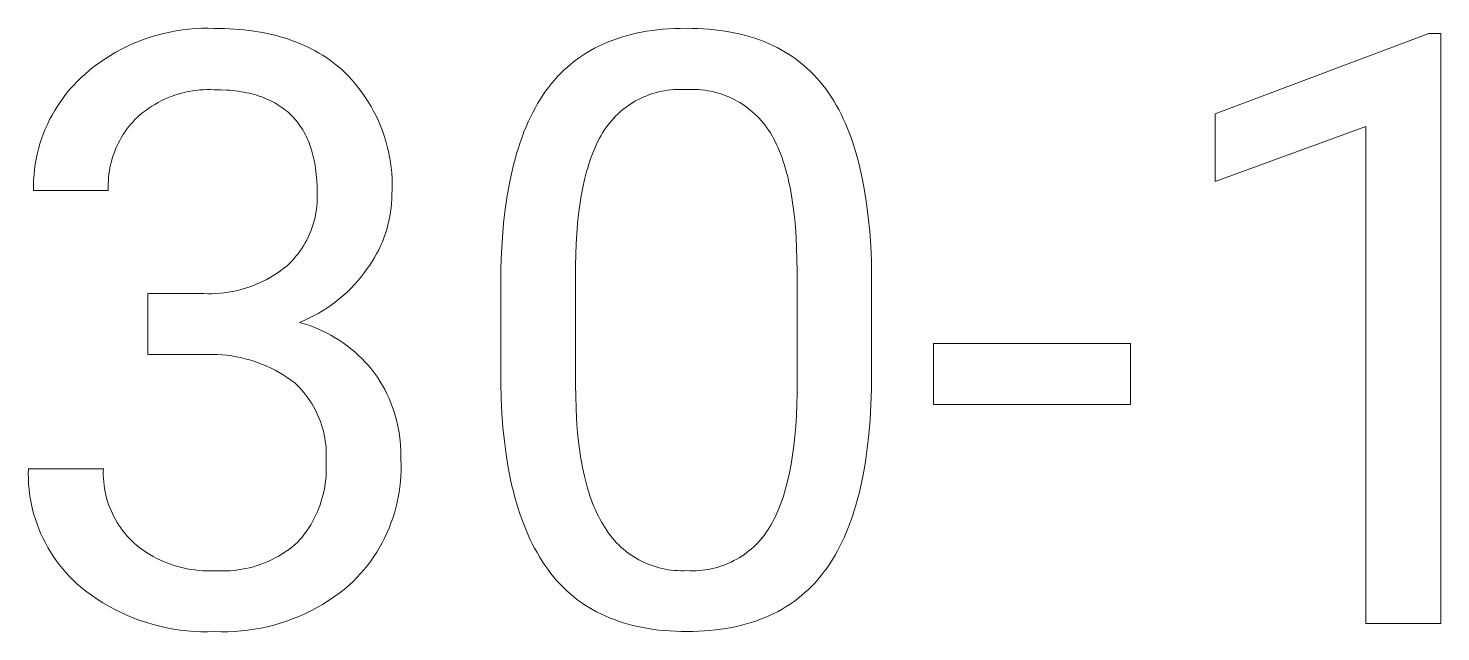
# Model space of a CAD drawing. Header units: millimetres. Extents: x 0 to 4030, y 0 to 2816.
# Drawn here: x 3104.4 to 3196.1, y 317.9 to 357.2 of the extents above; entities that cross this region are included whole.
import ezdxf

# ---------------------------------------------------------------- set-up
doc = ezdxf.new("R2010")
doc.units = ezdxf.units.MM
doc.header["$MEASUREMENT"] = 0
doc.layers.add('Domyślny', color=7, linetype='Continuous', true_color=0x000000)

msp = doc.modelspace()

# ---------------------------------------------------------------- linework, layer by layer
at = {"layer": 'Domyślny', "color": 18, "lineweight": 15, "true_color": 0x000000}
for p, q in [((3113.175, 356.835), (3113.581, 356.926)), ((3113.581, 356.926), (3113.99, 357.003)), ((3113.99, 357.003), (3114.401, 357.065)), ((3114.401, 357.065), (3114.814, 357.114)), ((3114.814, 357.114), (3115.228, 357.148)), ((3115.228, 357.148), (3115.644, 357.168)), ((3115.644, 357.168), (3116.06, 357.174)), ((3116.06, 357.174), (3116.475, 357.165)), ((3116.475, 357.165), (3117.143, 357.154)), ((3117.143, 357.154), (3117.47, 357.14)), ((3117.47, 357.14), (3117.792, 357.121)), ((3117.792, 357.121), (3118.11, 357.096)), ((3118.11, 357.096), (3118.423, 357.065)), ((3118.423, 357.065), (3118.731, 357.029)), ((3118.731, 357.029), (3119.035, 356.988)), ((3119.035, 356.988), (3119.334, 356.941)), ((3119.334, 356.941), (3119.628, 356.888)), ((3143.886, 356.844), (3144.219, 356.912)), ((3144.219, 356.912), (3144.559, 356.972)), ((3144.559, 356.972), (3144.906, 357.024)), ((3144.906, 357.024), (3145.259, 357.068)), ((3145.259, 357.068), (3145.618, 357.105)), ((3145.618, 357.105), (3145.984, 357.133)), ((3145.984, 357.133), (3146.357, 357.153)), ((3146.357, 357.153), (3146.736, 357.165)), ((3146.736, 357.165), (3147.121, 357.169)), ((3147.121, 357.169), (3147.504, 357.165)), ((3147.504, 357.165), (3147.881, 357.153)), ((3147.881, 357.153), (3148.251, 357.134)), ((3148.251, 357.134), (3148.614, 357.107)), ((3148.614, 357.107), (3148.971, 357.072)), ((3148.971, 357.072), (3149.322, 357.03)), ((3149.322, 357.03), (3149.666, 356.98)), ((3149.666, 356.98), (3150.003, 356.922)), ((3150.003, 356.922), (3150.334, 356.857)), ((3110.456, 355.814), (3110.828, 356)), ((3110.828, 356), (3111.206, 356.173)), ((3111.206, 356.173), (3111.591, 356.332)), ((3111.591, 356.332), (3111.98, 356.478)), ((3111.98, 356.478), (3112.374, 356.611)), ((3112.374, 356.611), (3112.773, 356.73)), ((3112.773, 356.73), (3113.175, 356.835)), ((3119.628, 356.888), (3119.918, 356.83)), ((3119.918, 356.83), (3120.203, 356.766)), ((3120.203, 356.766), (3120.484, 356.697)), ((3120.484, 356.697), (3120.76, 356.622)), ((3120.76, 356.622), (3121.032, 356.541)), ((3121.032, 356.541), (3121.298, 356.455)), ((3121.298, 356.455), (3121.561, 356.363)), ((3121.561, 356.363), (3121.818, 356.266)), ((3121.818, 356.266), (3122.071, 356.163)), ((3122.071, 356.163), (3122.32, 356.054)), ((3122.32, 356.054), (3122.564, 355.94)), ((3141.176, 355.872), (3141.451, 356.012)), ((3141.451, 356.012), (3141.733, 356.144)), ((3141.733, 356.144), (3142.021, 356.268)), ((3142.021, 356.268), (3142.316, 356.384)), ((3142.316, 356.384), (3142.617, 356.492)), ((3142.617, 356.492), (3142.924, 356.592)), ((3142.924, 356.592), (3143.238, 356.684)), ((3143.238, 356.684), (3143.559, 356.768)), ((3143.559, 356.768), (3143.886, 356.844)), ((3150.334, 356.857), (3150.659, 356.783)), ((3150.659, 356.783), (3150.977, 356.702)), ((3150.977, 356.702), (3151.289, 356.614)), ((3151.289, 356.614), (3151.595, 356.517)), ((3151.595, 356.517), (3151.894, 356.413)), ((3151.894, 356.413), (3152.186, 356.302)), ((3152.186, 356.302), (3152.473, 356.182)), ((3152.473, 356.182), (3152.753, 356.055)), ((3152.753, 356.055), (3153.026, 355.92)), ((3181.482, 351.613), (3195.372, 356.82)), ((3195.372, 356.82), (3196.137, 356.82)), ((3196.137, 356.82), (3196.137, 318.477)), ((3109.038, 354.947), (3109.381, 355.182)), ((3109.381, 355.182), (3109.732, 355.405)), ((3109.732, 355.405), (3110.09, 355.616)), ((3110.09, 355.616), (3110.456, 355.814)), ((3122.564, 355.94), (3122.803, 355.819)), ((3122.803, 355.819), (3123.038, 355.694)), ((3123.038, 355.694), (3123.268, 355.562)), ((3123.268, 355.562), (3123.493, 355.425)), ((3123.493, 355.425), (3123.714, 355.283)), ((3123.714, 355.283), (3123.93, 355.134)), ((3123.93, 355.134), (3124.142, 354.98)), ((3139.896, 355.052), (3140.139, 355.232)), ((3140.139, 355.232), (3140.389, 355.404)), ((3140.389, 355.404), (3140.645, 355.568)), ((3140.645, 355.568), (3140.907, 355.724)), ((3140.907, 355.724), (3141.176, 355.872)), ((3153.026, 355.92), (3153.293, 355.778)), ((3153.293, 355.778), (3153.554, 355.627)), ((3153.554, 355.627), (3153.809, 355.469)), ((3153.809, 355.469), (3154.057, 355.304)), ((3154.057, 355.304), (3154.299, 355.13)), ((3154.299, 355.13), (3154.534, 354.949)), ((3107.809, 353.943), (3108.061, 354.172)), ((3108.061, 354.172), (3108.377, 354.441)), ((3108.377, 354.441), (3108.703, 354.7)), ((3108.703, 354.7), (3109.038, 354.947)), ((3124.142, 354.98), (3124.349, 354.82)), ((3124.349, 354.82), (3124.552, 354.654)), ((3124.552, 354.654), (3124.75, 354.483)), ((3124.75, 354.483), (3124.944, 354.306)), ((3124.944, 354.306), (3125.19, 354.055)), ((3138.776, 354.033), (3138.987, 354.253)), ((3138.987, 354.253), (3139.205, 354.465)), ((3139.205, 354.465), (3139.429, 354.669)), ((3139.429, 354.669), (3139.659, 354.864)), ((3139.659, 354.864), (3139.896, 355.052)), ((3154.534, 354.949), (3154.764, 354.76)), ((3154.764, 354.76), (3154.987, 354.564)), ((3154.987, 354.564), (3155.204, 354.36)), ((3155.204, 354.36), (3155.414, 354.148)), ((3155.414, 354.148), (3155.618, 353.928)), ((3107.102, 353.206), (3107.329, 353.46)), ((3107.329, 353.46), (3107.565, 353.706)), ((3107.565, 353.706), (3107.809, 353.943)), ((3125.19, 354.055), (3125.427, 353.797)), ((3125.427, 353.797), (3125.655, 353.53)), ((3125.655, 353.53), (3125.874, 353.255)), ((3125.874, 353.255), (3126.084, 352.974)), ((3137.995, 353.075), (3138.181, 353.327)), ((3138.181, 353.327), (3138.373, 353.57)), ((3138.373, 353.57), (3138.571, 353.806)), ((3138.571, 353.806), (3138.776, 354.033)), ((3155.618, 353.928), (3155.816, 353.701)), ((3155.816, 353.701), (3156.008, 353.466)), ((3156.008, 353.466), (3156.194, 353.223)), ((3156.194, 353.223), (3156.372, 352.972)), ((3106.288, 352.116), (3106.477, 352.399)), ((3106.477, 352.399), (3106.676, 352.675)), ((3106.676, 352.675), (3106.885, 352.944)), ((3106.885, 352.944), (3107.102, 353.206)), ((3112.82, 352.342), (3112.613, 352.225)), ((3113.03, 352.452), (3112.82, 352.342)), ((3113.244, 352.554), (3113.03, 352.452)), ((3113.461, 352.65), (3113.244, 352.554)), ((3113.682, 352.738), (3113.461, 352.65)), ((3113.905, 352.818), (3113.682, 352.738)), ((3114.131, 352.89), (3113.905, 352.818)), ((3114.359, 352.955), (3114.131, 352.89)), ((3114.59, 353.012), (3114.359, 352.955)), ((3114.822, 353.061), (3114.59, 353.012)), ((3115.056, 353.102), (3114.822, 353.061)), ((3115.291, 353.135), (3115.056, 353.102)), ((3115.527, 353.16), (3115.291, 353.135)), ((3115.764, 353.177), (3115.527, 353.16)), ((3116.001, 353.186), (3115.764, 353.177)), ((3116.238, 353.186), (3116.001, 353.186)), ((3116.475, 353.179), (3116.238, 353.186)), ((3116.887, 353.172), (3116.475, 353.179)), ((3117.285, 353.153), (3116.887, 353.172)), ((3117.479, 353.138), (3117.285, 353.153)), ((3117.67, 353.12), (3117.479, 353.138)), ((3117.857, 353.099), (3117.67, 353.12)), ((3118.042, 353.074), (3117.857, 353.099)), ((3118.223, 353.046), (3118.042, 353.074)), ((3118.401, 353.015), (3118.223, 353.046)), ((3118.575, 352.981), (3118.401, 353.015)), ((3118.747, 352.944), (3118.575, 352.981)), ((3118.915, 352.903), (3118.747, 352.944)), ((3119.08, 352.859), (3118.915, 352.903)), ((3119.241, 352.811), (3119.08, 352.859)), ((3119.399, 352.761), (3119.241, 352.811)), ((3119.554, 352.707), (3119.399, 352.761)), ((3119.706, 352.649), (3119.554, 352.707)), ((3119.855, 352.589), (3119.706, 352.649)), ((3120, 352.525), (3119.855, 352.589)), ((3120.142, 352.458), (3120, 352.525)), ((3120.28, 352.388), (3120.142, 352.458)), ((3120.416, 352.314), (3120.28, 352.388)), ((3120.548, 352.237), (3120.416, 352.314)), ((3126.084, 352.974), (3126.284, 352.685)), ((3126.284, 352.685), (3126.475, 352.39)), ((3126.475, 352.39), (3126.655, 352.089)), ((3137.477, 352.271), (3137.644, 352.548)), ((3137.644, 352.548), (3137.817, 352.816)), ((3137.817, 352.816), (3137.995, 353.075)), ((3143.668, 352.342), (3143.499, 352.235)), ((3143.841, 352.444), (3143.668, 352.342)), ((3144.018, 352.539), (3143.841, 352.444)), ((3144.198, 352.628), (3144.018, 352.539)), ((3144.38, 352.711), (3144.198, 352.628)), ((3144.566, 352.787), (3144.38, 352.711)), ((3144.753, 352.858), (3144.566, 352.787)), ((3144.944, 352.922), (3144.753, 352.858)), ((3145.136, 352.979), (3144.944, 352.922)), ((3145.33, 353.03), (3145.136, 352.979)), ((3145.525, 353.074), (3145.33, 353.03)), ((3145.722, 353.111), (3145.525, 353.074)), ((3145.921, 353.142), (3145.722, 353.111)), ((3146.12, 353.166), (3145.921, 353.142)), ((3146.32, 353.183), (3146.12, 353.166)), ((3146.52, 353.193), (3146.32, 353.183)), ((3146.72, 353.196), (3146.52, 353.193)), ((3146.921, 353.193), (3146.72, 353.196)), ((3147.121, 353.183), (3146.921, 353.193)), ((3147.323, 353.193), (3147.121, 353.183)), ((3147.525, 353.197), (3147.323, 353.193)), ((3147.728, 353.193), (3147.525, 353.197)), ((3147.93, 353.183), (3147.728, 353.193)), ((3148.131, 353.166), (3147.93, 353.183)), ((3148.332, 353.142), (3148.131, 353.166)), ((3148.532, 353.111), (3148.332, 353.142)), ((3148.731, 353.074), (3148.532, 353.111)), ((3148.928, 353.029), (3148.731, 353.074)), ((3149.124, 352.979), (3148.928, 353.029)), ((3149.318, 352.921), (3149.124, 352.979)), ((3149.509, 352.857), (3149.318, 352.921)), ((3149.699, 352.786), (3149.509, 352.857)), ((3149.886, 352.709), (3149.699, 352.786)), ((3150.07, 352.626), (3149.886, 352.709)), ((3150.252, 352.537), (3150.07, 352.626)), ((3150.43, 352.441), (3150.252, 352.537)), ((3150.605, 352.339), (3150.43, 352.441)), ((3150.776, 352.232), (3150.605, 352.339)), ((3156.372, 352.972), (3156.545, 352.713)), ((3156.545, 352.713), (3156.712, 352.445)), ((3156.712, 352.445), (3156.874, 352.169)), ((3105.78, 351.23), (3105.939, 351.532)), ((3105.939, 351.532), (3106.108, 351.827)), ((3106.108, 351.827), (3106.288, 352.116)), ((3111.648, 351.537), (3111.469, 351.38)), ((3111.831, 351.688), (3111.648, 351.537)), ((3112.02, 351.832), (3111.831, 351.688)), ((3112.213, 351.97), (3112.02, 351.832)), ((3112.411, 352.1), (3112.213, 351.97)), ((3112.613, 352.225), (3112.411, 352.1)), ((3120.677, 352.157), (3120.548, 352.237)), ((3120.803, 352.074), (3120.677, 352.157)), ((3120.925, 351.987), (3120.803, 352.074)), ((3121.044, 351.897), (3120.925, 351.987)), ((3121.16, 351.804), (3121.044, 351.897)), ((3121.273, 351.707), (3121.16, 351.804)), ((3121.382, 351.608), (3121.273, 351.707)), ((3121.488, 351.505), (3121.382, 351.608)), ((3121.591, 351.398), (3121.488, 351.505)), ((3121.69, 351.288), (3121.591, 351.398)), ((3126.655, 352.089), (3126.824, 351.781)), ((3126.824, 351.781), (3126.984, 351.468)), ((3126.984, 351.468), (3127.132, 351.15)), ((3136.864, 351.08), (3137.009, 351.39)), ((3137.009, 351.39), (3137.159, 351.692)), ((3137.159, 351.692), (3137.315, 351.986)), ((3137.315, 351.986), (3137.477, 352.271)), ((3142.566, 351.478), (3142.426, 351.334)), ((3142.71, 351.617), (3142.566, 351.478)), ((3142.859, 351.752), (3142.71, 351.617)), ((3143.013, 351.881), (3142.859, 351.752)), ((3143.171, 352.004), (3143.013, 351.881)), ((3143.333, 352.123), (3143.171, 352.004)), ((3143.499, 352.235), (3143.333, 352.123)), ((3150.944, 352.119), (3150.776, 352.232)), ((3151.107, 352), (3150.944, 352.119)), ((3151.267, 351.875), (3151.107, 352)), ((3151.422, 351.746), (3151.267, 351.875)), ((3151.573, 351.611), (3151.422, 351.746)), ((3151.719, 351.471), (3151.573, 351.611)), ((3151.86, 351.326), (3151.719, 351.471)), ((3156.874, 352.169), (3157.031, 351.885)), ((3157.031, 351.885), (3157.182, 351.592)), ((3157.182, 351.592), (3157.327, 351.291)), ((3181.482, 347.211), (3181.482, 351.613)), ((3105.368, 350.297), (3105.495, 350.613)), ((3105.495, 350.613), (3105.632, 350.924)), ((3105.632, 350.924), (3105.78, 351.23)), ((3110.78, 350.586), (3110.659, 350.414)), ((3110.907, 350.754), (3110.78, 350.586)), ((3111.04, 350.918), (3110.907, 350.754)), ((3111.178, 351.077), (3111.04, 350.918)), ((3111.321, 351.231), (3111.178, 351.077)), ((3111.469, 351.38), (3111.321, 351.231)), ((3121.787, 351.176), (3121.69, 351.288)), ((3121.88, 351.059), (3121.787, 351.176)), ((3121.969, 350.94), (3121.88, 351.059)), ((3122.056, 350.817), (3121.969, 350.94)), ((3122.139, 350.691), (3122.056, 350.817)), ((3122.219, 350.561), (3122.139, 350.691)), ((3122.296, 350.429), (3122.219, 350.561)), ((3127.132, 351.15), (3127.27, 350.827)), ((3127.27, 350.827), (3127.397, 350.5)), ((3127.397, 350.5), (3127.512, 350.168)), ((3136.591, 350.433), (3136.725, 350.761)), ((3136.725, 350.761), (3136.864, 351.08)), ((3141.807, 350.547), (3141.699, 350.378)), ((3141.92, 350.713), (3141.807, 350.547)), ((3142.038, 350.875), (3141.92, 350.713)), ((3142.163, 351.032), (3142.038, 350.875)), ((3142.292, 351.185), (3142.163, 351.032)), ((3142.426, 351.334), (3142.292, 351.185)), ((3151.996, 351.177), (3151.86, 351.326)), ((3152.127, 351.022), (3151.996, 351.177)), ((3152.253, 350.864), (3152.127, 351.022)), ((3152.373, 350.701), (3152.253, 350.864)), ((3152.488, 350.535), (3152.373, 350.701)), ((3152.597, 350.364), (3152.488, 350.535)), ((3157.327, 351.291), (3157.467, 350.981)), ((3157.467, 350.981), (3157.601, 350.663)), ((3157.601, 350.663), (3157.73, 350.337)), ((3191.266, 350.794), (3181.482, 347.211)), ((3191.266, 318.477), (3191.266, 350.794)), ((3105.056, 349.325), (3105.149, 349.652)), ((3105.149, 349.652), (3105.253, 349.976)), ((3105.253, 349.976), (3105.368, 350.297)), ((3110.234, 349.687), (3110.144, 349.497)), ((3110.331, 349.874), (3110.234, 349.687)), ((3110.434, 350.058), (3110.331, 349.874)), ((3110.544, 350.238), (3110.434, 350.058)), ((3110.659, 350.414), (3110.544, 350.238)), ((3122.369, 350.293), (3122.296, 350.429)), ((3122.439, 350.154), (3122.369, 350.293)), ((3122.506, 350.011), (3122.439, 350.154)), ((3122.57, 349.865), (3122.506, 350.011)), ((3122.63, 349.716), (3122.57, 349.865)), ((3122.687, 349.564), (3122.63, 349.716)), ((3122.741, 349.408), (3122.687, 349.564)), ((3127.512, 350.168), (3127.616, 349.833)), ((3127.616, 349.833), (3127.709, 349.494)), ((3136.225, 349.4), (3136.341, 349.753)), ((3136.341, 349.753), (3136.463, 350.097)), ((3136.463, 350.097), (3136.591, 350.433)), ((3141.302, 349.631), (3141.21, 349.429)), ((3141.396, 349.826), (3141.302, 349.631)), ((3141.494, 350.016), (3141.396, 349.826)), ((3141.595, 350.2), (3141.494, 350.016)), ((3141.699, 350.378), (3141.595, 350.2)), ((3152.703, 350.185), (3152.597, 350.364)), ((3152.806, 349.999), (3152.703, 350.185)), ((3152.906, 349.807), (3152.806, 349.999)), ((3153.003, 349.608), (3152.906, 349.807)), ((3153.096, 349.403), (3153.003, 349.608)), ((3157.73, 350.337), (3157.854, 350.002)), ((3157.854, 350.002), (3157.971, 349.659)), ((3157.971, 349.659), (3158.084, 349.308)), ((3104.846, 348.326), (3104.905, 348.661)), ((3104.905, 348.661), (3104.974, 348.994)), ((3104.974, 348.994), (3105.056, 349.325)), ((3109.848, 348.709), (3109.791, 348.507)), ((3109.912, 348.91), (3109.848, 348.709)), ((3109.983, 349.108), (3109.912, 348.91)), ((3110.06, 349.304), (3109.983, 349.108)), ((3110.144, 349.497), (3110.06, 349.304)), ((3122.792, 349.249), (3122.741, 349.408)), ((3122.839, 349.087), (3122.792, 349.249)), ((3122.883, 348.921), (3122.839, 349.087)), ((3122.924, 348.752), (3122.883, 348.921)), ((3122.961, 348.58), (3122.924, 348.752)), ((3127.709, 349.494), (3127.79, 349.153)), ((3127.79, 349.153), (3127.86, 348.808)), ((3127.86, 348.808), (3127.918, 348.462)), ((3135.908, 348.29), (3136.008, 348.668)), ((3136.008, 348.668), (3136.114, 349.038)), ((3136.114, 349.038), (3136.225, 349.4)), ((3140.955, 348.788), (3140.876, 348.562)), ((3141.037, 349.008), (3140.955, 348.788)), ((3141.122, 349.221), (3141.037, 349.008)), ((3141.21, 349.429), (3141.122, 349.221)), ((3153.185, 349.191), (3153.096, 349.403)), ((3153.271, 348.973), (3153.185, 349.191)), ((3153.354, 348.748), (3153.271, 348.973)), ((3153.434, 348.517), (3153.354, 348.748)), ((3158.084, 349.308), (3158.191, 348.948)), ((3158.191, 348.948), (3158.292, 348.58)), ((3104.765, 347.65), (3104.8, 347.988)), ((3104.8, 347.988), (3104.846, 348.326)), ((3109.66, 347.889), (3109.631, 347.68)), ((3109.697, 348.096), (3109.66, 347.889)), ((3109.74, 348.302), (3109.697, 348.096)), ((3109.791, 348.507), (3109.74, 348.302)), ((3122.996, 348.405), (3122.961, 348.58)), ((3123.027, 348.226), (3122.996, 348.405)), ((3123.054, 348.044), (3123.027, 348.226)), ((3123.079, 347.858), (3123.054, 348.044)), ((3123.1, 347.67), (3123.079, 347.858)), ((3127.918, 348.462), (3127.964, 348.114)), ((3127.964, 348.114), (3127.998, 347.765)), ((3127.998, 347.765), (3128.021, 347.414)), ((3135.726, 347.508), (3135.814, 347.903)), ((3135.814, 347.903), (3135.908, 348.29)), ((3140.658, 347.85), (3140.592, 347.601)), ((3140.728, 348.094), (3140.658, 347.85)), ((3140.8, 348.331), (3140.728, 348.094)), ((3140.876, 348.562), (3140.8, 348.331)), ((3153.51, 348.279), (3153.434, 348.517)), ((3153.583, 348.035), (3153.51, 348.279)), ((3153.652, 347.784), (3153.583, 348.035)), ((3153.718, 347.527), (3153.652, 347.784)), ((3158.292, 348.58), (3158.388, 348.204)), ((3158.388, 348.204), (3158.478, 347.819)), ((3158.478, 347.819), (3158.563, 347.426)), ((3104.731, 346.97), (3104.742, 347.31)), ((3104.732, 346.629), (3104.731, 346.97)), ((3104.742, 347.31), (3104.765, 347.65)), ((3109.585, 347.051), (3109.584, 346.84)), ((3109.584, 346.84), (3109.591, 346.629)), ((3109.594, 347.261), (3109.585, 347.051)), ((3109.609, 347.471), (3109.594, 347.261)), ((3109.631, 347.68), (3109.609, 347.471)), ((3123.118, 347.478), (3123.1, 347.67)), ((3123.133, 347.282), (3123.118, 347.478)), ((3123.152, 346.882), (3123.133, 347.282)), ((3123.159, 346.468), (3123.152, 346.882)), ((3128.021, 347.414), (3128.032, 347.063)), ((3128.032, 347.063), (3128.03, 346.712)), ((3135.495, 346.272), (3135.643, 347.105)), ((3135.643, 347.105), (3135.726, 347.508)), ((3140.413, 346.818), (3140.309, 346.267)), ((3140.529, 347.346), (3140.413, 346.818)), ((3140.592, 347.601), (3140.529, 347.346)), ((3153.78, 347.263), (3153.718, 347.527)), ((3153.895, 346.716), (3153.78, 347.263)), ((3158.563, 347.426), (3158.716, 346.615)), ((3109.591, 346.629), (3104.732, 346.629)), ((3123.153, 345.834), (3123.162, 346.045)), ((3123.164, 346.257), (3123.159, 346.468)), ((3123.162, 346.045), (3123.164, 346.257)), ((3128.009, 346.074), (3127.991, 345.788)), ((3128.017, 346.361), (3128.009, 346.074)), ((3128.03, 346.712), (3128.017, 346.361)), ((3135.369, 345.405), (3135.495, 346.272)), ((3140.309, 346.267), (3140.218, 345.691)), ((3153.997, 346.142), (3153.895, 346.716)), ((3154.085, 345.542), (3153.997, 346.142)), ((3158.716, 346.615), (3158.847, 345.77)), ((3122.997, 344.788), (3123.043, 344.995)), ((3123.043, 344.995), (3123.081, 345.203)), ((3123.081, 345.203), (3123.113, 345.412)), ((3123.113, 345.412), (3123.137, 345.623)), ((3123.137, 345.623), (3123.153, 345.834)), ((3127.926, 345.218), (3127.878, 344.935)), ((3127.963, 345.503), (3127.926, 345.218)), ((3127.991, 345.788), (3127.963, 345.503)), ((3135.266, 344.505), (3135.369, 345.405)), ((3140.14, 345.093), (3140.074, 344.471)), ((3140.218, 345.691), (3140.14, 345.093)), ((3154.159, 344.916), (3154.085, 345.542)), ((3158.847, 345.77), (3158.957, 344.893)), ((3122.743, 343.981), (3122.817, 344.179)), ((3122.817, 344.179), (3122.884, 344.38)), ((3122.884, 344.38), (3122.944, 344.583)), ((3122.944, 344.583), (3122.997, 344.788)), ((3127.677, 344.099), (3127.591, 343.825)), ((3127.754, 344.375), (3127.677, 344.099)), ((3127.821, 344.654), (3127.754, 344.375)), ((3127.878, 344.935), (3127.821, 344.654)), ((3135.186, 343.571), (3135.266, 344.505)), ((3140.074, 344.471), (3140.022, 343.825)), ((3154.22, 344.263), (3154.159, 344.916)), ((3154.267, 343.584), (3154.22, 344.263)), ((3158.957, 344.893), (3159.044, 343.982)), ((3122.272, 343.035), (3122.379, 343.217)), ((3122.379, 343.217), (3122.48, 343.403)), ((3122.48, 343.403), (3122.574, 343.593)), ((3122.574, 343.593), (3122.662, 343.785)), ((3122.662, 343.785), (3122.743, 343.981)), ((3127.39, 343.288), (3127.276, 343.025)), ((3127.495, 343.555), (3127.39, 343.288)), ((3127.591, 343.825), (3127.495, 343.555)), ((3135.129, 342.604), (3135.186, 343.571)), ((3139.982, 343.156), (3139.955, 342.464)), ((3140.022, 343.825), (3139.982, 343.156)), ((3154.301, 342.878), (3154.267, 343.584)), ((3159.044, 343.982), (3159.109, 343.038)), ((3121.644, 342.184), (3121.781, 342.345)), ((3121.781, 342.345), (3121.913, 342.511)), ((3121.913, 342.511), (3122.038, 342.682)), ((3122.038, 342.682), (3122.158, 342.856)), ((3122.158, 342.856), (3122.272, 343.035)), ((3126.88, 342.261), (3126.731, 342.016)), ((3127.021, 342.511), (3126.88, 342.261)), ((3127.153, 342.766), (3127.021, 342.511)), ((3127.276, 343.025), (3127.153, 342.766)), ((3135.094, 341.602), (3135.129, 342.604)), ((3139.955, 342.464), (3139.941, 341.748)), ((3154.321, 342.145), (3154.301, 342.878)), ((3159.109, 343.038), (3159.152, 342.061)), ((3120.562, 341.256), (3120.78, 341.407)), ((3120.78, 341.407), (3120.992, 341.565)), ((3120.992, 341.565), (3121.199, 341.731)), ((3121.199, 341.731), (3121.353, 341.877)), ((3121.353, 341.877), (3121.501, 342.028)), ((3121.501, 342.028), (3121.644, 342.184)), ((3126.407, 341.543), (3126.21, 341.271)), ((3126.573, 341.777), (3126.407, 341.543)), ((3126.731, 342.016), (3126.573, 341.777)), ((3135.083, 340.567), (3135.094, 341.602)), ((3139.941, 341.748), (3139.941, 333.991)), ((3154.328, 341.386), (3154.321, 342.145)), ((3154.328, 333.441), (3154.328, 341.386)), ((3159.152, 342.061), (3159.173, 341.051)), ((3118.663, 340.323), (3118.913, 340.411)), ((3118.913, 340.411), (3119.16, 340.508)), ((3119.16, 340.508), (3119.404, 340.613)), ((3119.404, 340.613), (3119.644, 340.726)), ((3119.644, 340.726), (3119.88, 340.847)), ((3119.88, 340.847), (3120.112, 340.975)), ((3120.112, 340.975), (3120.339, 341.112)), ((3120.339, 341.112), (3120.562, 341.256)), ((3125.567, 340.499), (3125.336, 340.257)), ((3125.79, 340.749), (3125.567, 340.499)), ((3126.005, 341.007), (3125.79, 340.749)), ((3126.21, 341.271), (3126.005, 341.007)), ((3135.083, 334.099), (3135.083, 340.567)), ((3159.173, 341.051), (3159.173, 334.756)), ((3112.154, 339.919), (3115.791, 339.919)), ((3112.154, 335.96), (3112.154, 339.919)), ((3115.791, 339.919), (3116.056, 339.912)), ((3116.056, 339.912), (3116.321, 339.913)), ((3116.321, 339.913), (3116.586, 339.924)), ((3116.586, 339.924), (3116.851, 339.943)), ((3116.851, 339.943), (3117.114, 339.971)), ((3117.114, 339.971), (3117.377, 340.008)), ((3117.377, 340.008), (3117.638, 340.054)), ((3117.638, 340.054), (3117.898, 340.108)), ((3117.898, 340.108), (3118.155, 340.171)), ((3118.155, 340.171), (3118.411, 340.243)), ((3118.411, 340.243), (3118.663, 340.323)), ((3124.593, 339.58), (3124.33, 339.372)), ((3124.848, 339.797), (3124.593, 339.58)), ((3125.096, 340.023), (3124.848, 339.797)), ((3125.336, 340.257), (3125.096, 340.023)), ((3123.213, 338.633), (3122.918, 338.472)), ((3123.501, 338.803), (3123.213, 338.633)), ((3123.784, 338.983), (3123.501, 338.803)), ((3124.061, 339.172), (3123.784, 338.983)), ((3124.33, 339.372), (3124.061, 339.172)), ((3122.314, 338.183), (3122.005, 338.054)), ((3122.005, 338.054), (3122.307, 337.964)), ((3122.307, 337.964), (3122.607, 337.864)), ((3122.619, 338.322), (3122.314, 338.183)), ((3122.607, 337.864), (3122.903, 337.754)), ((3122.918, 338.472), (3122.619, 338.322)), ((3122.903, 337.754), (3123.195, 337.634)), ((3123.195, 337.634), (3123.483, 337.503)), ((3123.483, 337.503), (3123.766, 337.364)), ((3123.766, 337.364), (3124.044, 337.215)), ((3124.044, 337.215), (3124.317, 337.056)), ((3124.317, 337.056), (3124.584, 336.888)), ((3124.584, 336.888), (3124.846, 336.711)), ((3124.846, 336.711), (3125.102, 336.526)), ((3115.791, 335.96), (3112.154, 335.96)), ((3116.091, 335.971), (3115.791, 335.96)), ((3116.392, 335.971), (3116.091, 335.971)), ((3116.693, 335.962), (3116.392, 335.971)), ((3116.993, 335.942), (3116.693, 335.962)), ((3117.292, 335.912), (3116.993, 335.942)), ((3117.59, 335.872), (3117.292, 335.912)), ((3117.887, 335.822), (3117.59, 335.872)), ((3118.181, 335.762), (3117.887, 335.822)), ((3125.102, 336.526), (3125.351, 336.331)), ((3125.351, 336.331), (3125.593, 336.129)), ((3125.593, 336.129), (3125.828, 335.918)), ((3125.828, 335.918), (3126.056, 335.7)), ((3163.196, 332.714), (3163.196, 336.673)), ((3163.196, 336.673), (3175.986, 336.673)), ((3175.986, 336.673), (3175.986, 332.714)), ((3118.474, 335.692), (3118.181, 335.762)), ((3118.764, 335.612), (3118.474, 335.692)), ((3119.051, 335.523), (3118.764, 335.612)), ((3119.335, 335.424), (3119.051, 335.523)), ((3119.615, 335.315), (3119.335, 335.424)), ((3119.892, 335.197), (3119.615, 335.315)), ((3120.165, 335.07), (3119.892, 335.197)), ((3120.433, 334.934), (3120.165, 335.07)), ((3120.696, 334.789), (3120.433, 334.934)), ((3126.056, 335.7), (3126.276, 335.474)), ((3126.276, 335.474), (3126.489, 335.24)), ((3126.489, 335.24), (3126.693, 335)), ((3126.693, 335), (3126.89, 334.752)), ((3120.954, 334.635), (3120.696, 334.789)), ((3121.207, 334.472), (3120.954, 334.635)), ((3121.455, 334.301), (3121.207, 334.472)), ((3121.696, 334.122), (3121.455, 334.301)), ((3121.854, 333.971), (3121.696, 334.122)), ((3122.006, 333.814), (3121.854, 333.971)), ((3126.89, 334.752), (3127.069, 334.492)), ((3127.069, 334.492), (3127.238, 334.226)), ((3127.238, 334.226), (3127.399, 333.955)), ((3135.109, 333.108), (3135.083, 334.099)), ((3139.941, 333.991), (3139.948, 333.234)), ((3159.173, 334.756), (3159.162, 333.707)), ((3122.153, 333.653), (3122.006, 333.814)), ((3122.295, 333.487), (3122.153, 333.653)), ((3122.431, 333.316), (3122.295, 333.487)), ((3122.561, 333.14), (3122.431, 333.316)), ((3122.684, 332.96), (3122.561, 333.14)), ((3127.399, 333.955), (3127.55, 333.678)), ((3127.55, 333.678), (3127.692, 333.396)), ((3127.692, 333.396), (3127.823, 333.109)), ((3127.823, 333.109), (3127.945, 332.818)), ((3135.157, 332.148), (3135.109, 333.108)), ((3139.948, 333.234), (3139.97, 332.5)), ((3154.312, 332.706), (3154.328, 333.441)), ((3159.162, 333.707), (3159.128, 332.692)), ((3122.802, 332.776), (3122.684, 332.96)), ((3122.913, 332.588), (3122.802, 332.776)), ((3123.018, 332.397), (3122.913, 332.588)), ((3123.116, 332.202), (3123.018, 332.397)), ((3123.207, 332.003), (3123.116, 332.202)), ((3127.945, 332.818), (3128.057, 332.523)), ((3128.057, 332.523), (3128.159, 332.225)), ((3128.159, 332.225), (3128.25, 331.923)), ((3135.226, 331.221), (3135.157, 332.148)), ((3139.97, 332.5), (3140.005, 331.792)), ((3154.282, 331.997), (3154.312, 332.706)), ((3159.128, 332.692), (3159.071, 331.711)), ((3175.986, 332.714), (3163.196, 332.714)), ((3123.292, 331.802), (3123.207, 332.003)), ((3123.369, 331.598), (3123.292, 331.802)), ((3123.44, 331.391), (3123.369, 331.598)), ((3123.503, 331.182), (3123.44, 331.391)), ((3128.25, 331.923), (3128.331, 331.618)), ((3128.331, 331.618), (3128.401, 331.31)), ((3128.401, 331.31), (3128.461, 331.001)), ((3135.317, 330.324), (3135.226, 331.221)), ((3140.005, 331.792), (3140.054, 331.108)), ((3154.185, 330.655), (3154.24, 331.313)), ((3154.24, 331.313), (3154.282, 331.997)), ((3159.071, 331.711), (3158.992, 330.765)), ((3123.56, 330.971), (3123.503, 331.182)), ((3123.609, 330.759), (3123.56, 330.971)), ((3123.651, 330.544), (3123.609, 330.759)), ((3123.685, 330.329), (3123.651, 330.544)), ((3123.712, 330.112), (3123.685, 330.329)), ((3128.461, 331.001), (3128.51, 330.689)), ((3128.51, 330.689), (3128.549, 330.376)), ((3128.549, 330.376), (3128.576, 330.062)), ((3135.431, 329.459), (3135.317, 330.324)), ((3140.054, 331.108), (3140.118, 330.45)), ((3140.118, 330.45), (3140.196, 329.816)), ((3154.117, 330.021), (3154.185, 330.655)), ((3158.992, 330.765), (3158.89, 329.854)), ((3123.732, 329.894), (3123.712, 330.112)), ((3123.744, 329.676), (3123.732, 329.894)), ((3123.749, 329.458), (3123.744, 329.676)), ((3123.746, 329.24), (3123.749, 329.458)), ((3128.576, 330.062), (3128.593, 329.747)), ((3128.593, 329.747), (3128.599, 329.431)), ((3128.599, 329.431), (3128.594, 329.116)), ((3135.566, 328.625), (3135.431, 329.459)), ((3140.196, 329.816), (3140.288, 329.207)), ((3153.942, 328.829), (3154.036, 329.413)), ((3154.036, 329.413), (3154.117, 330.021)), ((3158.89, 329.854), (3158.765, 328.977)), ((3104.391, 328.205), (3104.397, 328.539)), ((3104.397, 328.539), (3109.269, 328.539)), ((3109.269, 328.539), (3109.263, 328.324)), ((3123.736, 329.022), (3123.746, 329.24)), ((3123.747, 328.783), (3123.736, 329.022)), ((3123.746, 328.304), (3123.751, 328.543)), ((3123.751, 328.543), (3123.747, 328.783)), ((3128.594, 329.116), (3128.605, 328.766)), ((3128.605, 328.766), (3128.604, 328.416)), ((3135.723, 327.822), (3135.566, 328.625)), ((3140.288, 329.207), (3140.394, 328.623)), ((3140.394, 328.623), (3140.515, 328.064)), ((3153.835, 328.271), (3153.942, 328.829)), ((3158.765, 328.977), (3158.618, 328.134)), ((3104.397, 327.871), (3104.391, 328.205)), ((3104.414, 327.538), (3104.397, 327.871)), ((3104.443, 327.205), (3104.414, 327.538)), ((3109.263, 328.324), (3109.265, 328.109)), ((3109.265, 328.109), (3109.274, 327.894)), ((3109.274, 327.894), (3109.29, 327.68)), ((3109.29, 327.68), (3109.314, 327.466)), ((3123.648, 327.353), (3123.685, 327.589)), ((3123.685, 327.589), (3123.713, 327.827)), ((3123.713, 327.827), (3123.734, 328.065)), ((3123.734, 328.065), (3123.746, 328.304)), ((3128.567, 327.717), (3128.53, 327.369)), ((3128.591, 328.066), (3128.567, 327.717)), ((3128.604, 328.416), (3128.591, 328.066)), ((3135.809, 327.433), (3135.723, 327.822)), ((3140.515, 328.064), (3140.58, 327.795)), ((3140.58, 327.795), (3140.649, 327.531)), ((3153.651, 327.48), (3153.715, 327.737)), ((3153.715, 327.737), (3153.835, 328.271)), ((3158.536, 327.726), (3158.448, 327.326)), ((3158.618, 328.134), (3158.536, 327.726)), ((3104.483, 326.874), (3104.443, 327.205)), ((3104.535, 326.544), (3104.483, 326.874)), ((3109.314, 327.466), (3109.346, 327.254)), ((3109.346, 327.254), (3109.385, 327.043)), ((3109.385, 327.043), (3109.431, 326.833)), ((3109.431, 326.833), (3109.484, 326.624)), ((3109.484, 326.624), (3109.544, 326.418)), ((3123.423, 326.423), (3123.491, 326.652)), ((3123.491, 326.652), (3123.551, 326.884)), ((3123.551, 326.884), (3123.604, 327.117)), ((3123.604, 327.117), (3123.648, 327.353)), ((3128.423, 326.678), (3128.351, 326.335)), ((3128.482, 327.022), (3128.423, 326.678)), ((3128.53, 327.369), (3128.482, 327.022)), ((3135.902, 327.051), (3135.809, 327.433)), ((3135.999, 326.677), (3135.902, 327.051)), ((3136.103, 326.311), (3135.999, 326.677)), ((3140.649, 327.531), (3140.722, 327.274)), ((3140.722, 327.274), (3140.798, 327.023)), ((3140.798, 327.023), (3140.877, 326.779)), ((3140.877, 326.779), (3140.96, 326.54)), ((3153.36, 326.511), (3153.437, 326.744)), ((3153.437, 326.744), (3153.512, 326.983)), ((3153.512, 326.983), (3153.583, 327.228)), ((3153.583, 327.228), (3153.651, 327.48)), ((3158.355, 326.935), (3158.256, 326.553)), ((3158.448, 327.326), (3158.355, 326.935)), ((3104.598, 326.217), (3104.535, 326.544)), ((3104.673, 325.891), (3104.598, 326.217)), ((3104.758, 325.569), (3104.673, 325.891)), ((3109.544, 326.418), (3109.612, 326.214)), ((3109.612, 326.214), (3109.686, 326.013)), ((3109.686, 326.013), (3109.768, 325.814)), ((3109.768, 325.814), (3109.856, 325.618)), ((3123.076, 325.531), (3123.174, 325.75)), ((3123.174, 325.75), (3123.265, 325.971)), ((3123.265, 325.971), (3123.348, 326.196)), ((3123.348, 326.196), (3123.423, 326.423)), ((3128.269, 325.995), (3128.174, 325.658)), ((3128.351, 326.335), (3128.269, 325.995)), ((3136.211, 325.953), (3136.103, 326.311)), ((3136.326, 325.603), (3136.211, 325.953)), ((3140.96, 326.54), (3141.047, 326.309)), ((3141.047, 326.309), (3141.137, 326.083)), ((3141.137, 326.083), (3141.231, 325.864)), ((3141.231, 325.864), (3141.328, 325.652)), ((3153.017, 325.641), (3153.108, 325.85)), ((3153.108, 325.85), (3153.195, 326.064)), ((3153.195, 326.064), (3153.279, 326.285)), ((3153.279, 326.285), (3153.36, 326.511)), ((3158.041, 325.814), (3157.925, 325.457)), ((3158.151, 326.179), (3158.041, 325.814)), ((3158.256, 326.553), (3158.151, 326.179)), ((3104.855, 325.249), (3104.758, 325.569)), ((3104.963, 324.933), (3104.855, 325.249)), ((3105.081, 324.621), (3104.963, 324.933)), ((3109.856, 325.618), (3109.951, 325.425)), ((3109.951, 325.425), (3110.052, 325.236)), ((3110.052, 325.236), (3110.16, 325.05)), ((3110.16, 325.05), (3110.275, 324.868)), ((3110.275, 324.868), (3110.395, 324.691)), ((3122.613, 324.694), (3122.739, 324.898)), ((3122.739, 324.898), (3122.859, 325.105)), ((3122.859, 325.105), (3122.971, 325.316)), ((3122.971, 325.316), (3123.076, 325.531)), ((3127.952, 324.994), (3127.824, 324.669)), ((3128.069, 325.324), (3127.952, 324.994)), ((3128.174, 325.658), (3128.069, 325.324)), ((3136.446, 325.26), (3136.326, 325.603)), ((3136.571, 324.925), (3136.446, 325.26)), ((3136.702, 324.598), (3136.571, 324.925)), ((3141.328, 325.652), (3141.429, 325.445)), ((3141.429, 325.445), (3141.534, 325.246)), ((3141.534, 325.246), (3141.642, 325.052)), ((3141.642, 325.052), (3141.753, 324.865)), ((3141.753, 324.865), (3141.857, 324.691)), ((3152.516, 324.691), (3152.623, 324.869)), ((3152.623, 324.869), (3152.726, 325.053)), ((3152.726, 325.053), (3152.826, 325.243)), ((3152.826, 325.243), (3152.923, 325.439)), ((3152.923, 325.439), (3153.017, 325.641)), ((3157.803, 325.109), (3157.675, 324.769)), ((3157.925, 325.457), (3157.803, 325.109)), ((3105.21, 324.314), (3105.081, 324.621)), ((3105.35, 324.011), (3105.21, 324.314)), ((3105.501, 323.713), (3105.35, 324.011)), ((3110.395, 324.691), (3110.522, 324.517)), ((3110.522, 324.517), (3110.655, 324.348)), ((3110.655, 324.348), (3110.793, 324.184)), ((3110.793, 324.184), (3110.937, 324.024)), ((3110.937, 324.024), (3111.087, 323.87)), ((3111.087, 323.87), (3111.241, 323.721)), ((3121.884, 323.747), (3122.042, 323.927)), ((3122.042, 323.927), (3122.195, 324.111)), ((3122.195, 324.111), (3122.341, 324.301)), ((3122.341, 324.301), (3122.48, 324.495)), ((3122.48, 324.495), (3122.613, 324.694)), ((3127.536, 324.031), (3127.376, 323.72)), ((3127.686, 324.347), (3127.536, 324.031)), ((3127.824, 324.669), (3127.686, 324.347)), ((3136.838, 324.279), (3136.702, 324.598)), ((3136.98, 323.968), (3136.838, 324.279)), ((3137.128, 323.664), (3136.98, 323.968)), ((3141.857, 324.691), (3141.967, 324.52)), ((3141.967, 324.52), (3142.083, 324.353)), ((3142.083, 324.353), (3142.204, 324.191)), ((3142.204, 324.191), (3142.331, 324.032)), ((3142.331, 324.032), (3142.464, 323.878)), ((3142.464, 323.878), (3142.601, 323.729)), ((3151.798, 323.75), (3151.931, 323.896)), ((3151.931, 323.896), (3152.059, 324.047)), ((3152.059, 324.047), (3152.181, 324.202)), ((3152.181, 324.202), (3152.298, 324.361)), ((3152.298, 324.361), (3152.41, 324.524)), ((3152.41, 324.524), (3152.516, 324.691)), ((3157.404, 324.116), (3157.259, 323.803)), ((3157.542, 324.439), (3157.404, 324.116)), ((3157.675, 324.769), (3157.542, 324.439)), ((3105.661, 323.42), (3105.501, 323.713)), ((3105.831, 323.133), (3105.661, 323.42)), ((3106.012, 322.852), (3105.831, 323.133)), ((3111.241, 323.721), (3111.44, 323.554)), ((3111.44, 323.554), (3111.644, 323.395)), ((3111.644, 323.395), (3111.854, 323.242)), ((3111.854, 323.242), (3112.069, 323.097)), ((3112.069, 323.097), (3112.289, 322.96)), ((3112.289, 322.96), (3112.513, 322.83)), ((3120.65, 322.857), (3120.869, 322.987)), ((3120.869, 322.987), (3121.082, 323.125)), ((3121.082, 323.125), (3121.29, 323.27)), ((3121.29, 323.27), (3121.494, 323.422)), ((3121.494, 323.422), (3121.692, 323.581)), ((3121.692, 323.581), (3121.884, 323.747)), ((3127.025, 323.114), (3126.834, 322.821)), ((3127.206, 323.414), (3127.025, 323.114)), ((3127.376, 323.72), (3127.206, 323.414)), ((3137.281, 323.369), (3137.128, 323.664)), ((3137.439, 323.081), (3137.281, 323.369)), ((3137.603, 322.8), (3137.439, 323.081)), ((3142.601, 323.729), (3142.744, 323.584)), ((3142.744, 323.584), (3142.891, 323.445)), ((3142.891, 323.445), (3143.044, 323.311)), ((3143.044, 323.311), (3143.201, 323.182)), ((3143.201, 323.182), (3143.362, 323.058)), ((3143.362, 323.058), (3143.527, 322.94)), ((3150.742, 322.861), (3150.906, 322.972)), ((3150.906, 322.972), (3151.065, 323.089)), ((3151.065, 323.089), (3151.22, 323.211)), ((3151.22, 323.211), (3151.372, 323.338)), ((3151.372, 323.338), (3151.519, 323.47)), ((3151.519, 323.47), (3151.661, 323.608)), ((3151.661, 323.608), (3151.798, 323.75)), ((3156.954, 323.201), (3156.792, 322.913)), ((3157.109, 323.498), (3156.954, 323.201)), ((3157.259, 323.803), (3157.109, 323.498)), ((3106.201, 322.578), (3106.012, 322.852)), ((3106.401, 322.31), (3106.201, 322.578)), ((3106.609, 322.049), (3106.401, 322.31)), ((3106.826, 321.796), (3106.609, 322.049)), ((3112.513, 322.83), (3112.742, 322.709)), ((3112.742, 322.709), (3112.975, 322.595)), ((3112.975, 322.595), (3113.212, 322.49)), ((3113.212, 322.49), (3113.452, 322.393)), ((3113.452, 322.393), (3113.696, 322.304)), ((3113.696, 322.304), (3113.942, 322.224)), ((3113.942, 322.224), (3114.192, 322.152)), ((3114.192, 322.152), (3114.443, 322.09)), ((3114.443, 322.09), (3114.697, 322.036)), ((3114.697, 322.036), (3114.952, 321.991)), ((3118.274, 321.998), (3118.523, 322.046)), ((3118.523, 322.046), (3118.771, 322.103)), ((3118.771, 322.103), (3119.016, 322.168)), ((3119.016, 322.168), (3119.259, 322.242)), ((3119.259, 322.242), (3119.499, 322.324)), ((3119.499, 322.324), (3119.737, 322.414)), ((3119.737, 322.414), (3119.971, 322.513)), ((3119.971, 322.513), (3120.201, 322.62)), ((3120.201, 322.62), (3120.428, 322.734)), ((3120.428, 322.734), (3120.65, 322.857)), ((3126.424, 322.254), (3126.204, 321.982)), ((3126.634, 322.534), (3126.424, 322.254)), ((3126.834, 322.821), (3126.634, 322.534)), ((3137.773, 322.528), (3137.603, 322.8)), ((3137.949, 322.264), (3137.773, 322.528)), ((3138.129, 322.007), (3137.949, 322.264)), ((3143.527, 322.94), (3143.696, 322.828)), ((3143.696, 322.828), (3143.869, 322.722)), ((3143.869, 322.722), (3144.046, 322.622)), ((3144.046, 322.622), (3144.226, 322.528)), ((3144.226, 322.528), (3144.409, 322.44)), ((3144.409, 322.44), (3144.595, 322.358)), ((3144.595, 322.358), (3144.784, 322.284)), ((3144.784, 322.284), (3144.975, 322.215)), ((3144.975, 322.215), (3145.169, 322.153)), ((3145.169, 322.153), (3145.364, 322.098)), ((3145.364, 322.098), (3145.561, 322.05)), ((3145.561, 322.05), (3145.76, 322.009)), ((3148.553, 321.991), (3148.747, 322.029)), ((3148.747, 322.029), (3148.94, 322.073)), ((3148.94, 322.073), (3149.131, 322.124)), ((3149.131, 322.124), (3149.32, 322.181)), ((3149.32, 322.181), (3149.507, 322.245)), ((3149.507, 322.245), (3149.692, 322.315)), ((3149.692, 322.315), (3149.874, 322.391)), ((3149.874, 322.391), (3150.054, 322.473)), ((3150.054, 322.473), (3150.231, 322.561)), ((3150.231, 322.561), (3150.405, 322.655)), ((3150.405, 322.655), (3150.575, 322.755)), ((3150.575, 322.755), (3150.742, 322.861)), ((3156.274, 322.101), (3156.088, 321.846)), ((3156.452, 322.363), (3156.274, 322.101)), ((3156.625, 322.634), (3156.452, 322.363)), ((3156.792, 322.913), (3156.625, 322.634)), ((3107.052, 321.55), (3106.826, 321.796)), ((3107.286, 321.312), (3107.052, 321.55)), ((3107.529, 321.083), (3107.286, 321.312)), ((3114.952, 321.991), (3115.209, 321.955)), ((3115.209, 321.955), (3115.466, 321.927)), ((3115.466, 321.927), (3115.725, 321.909)), ((3115.725, 321.909), (3115.984, 321.9)), ((3115.984, 321.9), (3116.243, 321.9)), ((3116.243, 321.9), (3116.502, 321.909)), ((3116.502, 321.909), (3116.756, 321.895)), ((3116.756, 321.895), (3117.01, 321.89)), ((3117.01, 321.89), (3117.264, 321.894)), ((3117.264, 321.894), (3117.517, 321.907)), ((3117.517, 321.907), (3117.77, 321.929)), ((3117.77, 321.929), (3118.023, 321.959)), ((3118.023, 321.959), (3118.274, 321.998)), ((3125.493, 321.21), (3125.239, 320.969)), ((3125.739, 321.459), (3125.493, 321.21)), ((3125.976, 321.716), (3125.739, 321.459)), ((3126.204, 321.982), (3125.976, 321.716)), ((3138.316, 321.757), (3138.129, 322.007)), ((3138.509, 321.514), (3138.316, 321.757)), ((3138.708, 321.28), (3138.509, 321.514)), ((3138.914, 321.054), (3138.708, 321.28)), ((3145.76, 322.009), (3145.96, 321.974)), ((3145.96, 321.974), (3146.161, 321.946)), ((3146.161, 321.946), (3146.363, 321.926)), ((3146.363, 321.926), (3146.566, 321.912)), ((3146.566, 321.912), (3146.769, 321.905)), ((3146.769, 321.905), (3146.972, 321.906)), ((3146.972, 321.906), (3147.175, 321.913)), ((3147.175, 321.913), (3147.372, 321.904)), ((3147.372, 321.904), (3147.57, 321.902)), ((3147.57, 321.902), (3147.768, 321.906)), ((3147.768, 321.906), (3147.965, 321.918)), ((3147.965, 321.918), (3148.162, 321.936)), ((3148.162, 321.936), (3148.358, 321.96)), ((3148.358, 321.96), (3148.553, 321.991)), ((3155.493, 321.129), (3155.282, 320.906)), ((3155.698, 321.36), (3155.493, 321.129)), ((3155.896, 321.599), (3155.698, 321.36)), ((3156.088, 321.846), (3155.896, 321.599)), ((3107.779, 320.862), (3107.529, 321.083)), ((3108.13, 320.584), (3107.779, 320.862)), ((3108.491, 320.319), (3108.13, 320.584)), ((3108.86, 320.066), (3108.491, 320.319)), ((3124.568, 320.431), (3124.219, 320.179)), ((3124.908, 320.694), (3124.568, 320.431)), ((3125.239, 320.969), (3124.908, 320.694)), ((3139.126, 320.836), (3138.914, 321.054)), ((3139.343, 320.626), (3139.126, 320.836)), ((3139.567, 320.424), (3139.343, 320.626)), ((3139.798, 320.23), (3139.567, 320.424)), ((3140.034, 320.044), (3139.798, 320.23)), ((3154.611, 320.286), (3154.374, 320.096)), ((3154.841, 320.485), (3154.611, 320.286)), ((3155.065, 320.691), (3154.841, 320.485)), ((3155.282, 320.906), (3155.065, 320.691)), ((3109.238, 319.826), (3108.86, 320.066)), ((3109.624, 319.599), (3109.238, 319.826)), ((3110.018, 319.386), (3109.624, 319.599)), ((3110.419, 319.187), (3110.018, 319.386)), ((3122.742, 319.297), (3122.356, 319.108)), ((3123.123, 319.498), (3122.742, 319.297)), ((3123.496, 319.713), (3123.123, 319.498)), ((3123.861, 319.94), (3123.496, 319.713)), ((3124.219, 320.179), (3123.861, 319.94)), ((3140.277, 319.865), (3140.034, 320.044)), ((3140.525, 319.695), (3140.277, 319.865)), ((3140.78, 319.533), (3140.525, 319.695)), ((3141.042, 319.379), (3140.78, 319.533)), ((3141.309, 319.232), (3141.042, 319.379)), ((3153.364, 319.416), (3153.096, 319.266)), ((3153.626, 319.574), (3153.364, 319.416)), ((3153.882, 319.74), (3153.626, 319.574)), ((3154.131, 319.914), (3153.882, 319.74)), ((3154.374, 320.096), (3154.131, 319.914)), ((3110.827, 319.002), (3110.419, 319.187)), ((3111.241, 318.831), (3110.827, 319.002)), ((3111.66, 318.675), (3111.241, 318.831)), ((3112.085, 318.533), (3111.66, 318.675)), ((3112.515, 318.406), (3112.085, 318.533)), ((3112.948, 318.294), (3112.515, 318.406)), ((3120.337, 318.372), (3119.919, 318.266)), ((3120.75, 318.491), (3120.337, 318.372)), ((3121.159, 318.625), (3120.75, 318.491)), ((3121.563, 318.772), (3121.159, 318.625)), ((3121.962, 318.933), (3121.563, 318.772)), ((3122.356, 319.108), (3121.962, 318.933)), ((3141.582, 319.094), (3141.309, 319.232)), ((3141.862, 318.964), (3141.582, 319.094)), ((3142.148, 318.841), (3141.862, 318.964)), ((3142.44, 318.727), (3142.148, 318.841)), ((3142.738, 318.62), (3142.44, 318.727)), ((3143.043, 318.521), (3142.738, 318.62)), ((3143.353, 318.431), (3143.043, 318.521)), ((3143.67, 318.348), (3143.353, 318.431)), ((3151.038, 318.444), (3150.719, 318.359)), ((3151.351, 318.537), (3151.038, 318.444)), ((3151.658, 318.638), (3151.351, 318.537)), ((3151.958, 318.747), (3151.658, 318.638)), ((3152.252, 318.865), (3151.958, 318.747)), ((3152.54, 318.99), (3152.252, 318.865)), ((3152.821, 319.124), (3152.54, 318.99)), ((3153.096, 319.266), (3152.821, 319.124)), ((3196.137, 318.477), (3191.266, 318.477)), ((3113.385, 318.197), (3112.948, 318.294)), ((3113.825, 318.115), (3113.385, 318.197)), ((3114.268, 318.049), (3113.825, 318.115)), ((3114.713, 317.998), (3114.268, 318.049)), ((3115.16, 317.963), (3114.713, 317.998)), ((3115.607, 317.943), (3115.16, 317.963)), ((3116.055, 317.939), (3115.607, 317.943)), ((3116.502, 317.95), (3116.055, 317.939)), ((3116.932, 317.938), (3116.502, 317.95)), ((3117.363, 317.941), (3116.932, 317.938)), ((3117.793, 317.958), (3117.363, 317.941)), ((3118.222, 317.99), (3117.793, 317.958)), ((3118.649, 318.038), (3118.222, 317.99)), ((3119.075, 318.099), (3118.649, 318.038)), ((3119.499, 318.176), (3119.075, 318.099)), ((3119.919, 318.266), (3119.499, 318.176)), ((3143.993, 318.273), (3143.67, 318.348)), ((3144.322, 318.206), (3143.993, 318.273)), ((3144.657, 318.147), (3144.322, 318.206)), ((3144.998, 318.095), (3144.657, 318.147)), ((3145.346, 318.052), (3144.998, 318.095)), ((3145.699, 318.017), (3145.346, 318.052)), ((3146.059, 317.989), (3145.699, 318.017)), ((3146.425, 317.969), (3146.059, 317.989)), ((3146.797, 317.958), (3146.425, 317.969)), ((3147.175, 317.954), (3146.797, 317.958)), ((3147.558, 317.958), (3147.175, 317.954)), ((3147.935, 317.97), (3147.558, 317.958)), ((3148.305, 317.99), (3147.935, 317.97)), ((3148.669, 318.019), (3148.305, 317.99)), ((3149.027, 318.055), (3148.669, 318.019)), ((3149.378, 318.1), (3149.027, 318.055)), ((3149.723, 318.152), (3149.378, 318.1)), ((3150.061, 318.213), (3149.723, 318.152)), ((3150.393, 318.282), (3150.061, 318.213)), ((3150.719, 318.359), (3150.393, 318.282))]:
    msp.add_line(p, q, dxfattribs=at)

doc.saveas('drawing.dxf')
